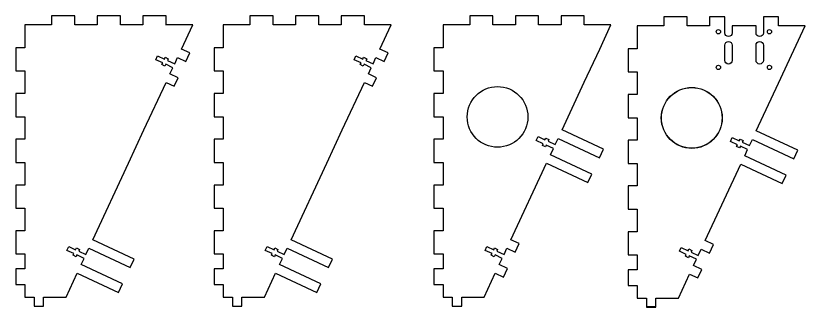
# Model space of a CAD drawing. Header units: millimetres. Extents: x -118 to 856, y -46 to 612.
# Drawn here: x -118 to 401, y -25 to 166 of the extents above; entities that cross this region are included whole.
import ezdxf

# ---------------------------------------------------------------- set-up
doc = ezdxf.new("R2010")
doc.units = ezdxf.units.MM
doc.layers.add('Holes', color=1, linetype='Continuous')

msp = doc.modelspace()

# ---------------------------------------------------------------- linework, layer by layer
for points in [[(-94.17, 159.73), (-111.64, 159.73), (-111.64, 144.73), (-117.64, 144.73), (-117.64, 129.53), (-111.64, 129.53), (-111.64, 114.73), (-117.64, 114.73), (-117.64, 99.53), (-111.64, 99.53), (-111.64, 84.73), (-117.64, 84.73), (-117.64, 69.53), (-111.64, 69.53), (-111.64, 54.73), (-117.64, 54.73), (-117.64, 39.53), (-111.64, 39.53), (-111.64, 24.73), (-117.64, 24.73), (-117.64, 9.53), (-111.64, 9.53), (-111.64, -0.27), (-117.64, -0.27), (-117.64, -10.47), (-111.64, -10.47), (-111.64, -18.8), (-105.64, -18.8), (-105.64, -24.8), (-99.44, -24.8), (-99.44, -18.8), (-87.54, -18.8), (-84.68, -18.8), (-77.35, -3.08), (-50.16, -15.76), (-47.54, -10.14), (-74.73, 2.54), (-72.83, 6.62), (-77.54, 8.82), (-78.07, 7.68), (-80.07, 8.61), (-79.54, 9.75), (-84.07, 11.86), (-82.88, 14.4), (-78.35, 12.28), (-77.83, 13.42), (-75.83, 12.49), (-76.36, 11.35), (-71.65, 9.16), (-69.74, 13.23), (-42.56, 0.56), (-39.94, 6.17), (-67.12, 18.85), (-43.71, 69.07), (-33.57, 90.82), (-19.03, 122), (-13.59, 119.46), (-10.97, 125.08), (-16.41, 127.62), (-14.5, 131.7), (-19.22, 133.9), (-19.75, 132.76), (-21.74, 133.69), (-21.21, 134.83), (-25.74, 136.94), (-24.56, 139.48), (-20.03, 137.36), (-19.5, 138.5), (-17.51, 137.57), (-18.03, 136.43), (-13.32, 134.24), (-11.42, 138.31), (-5.98, 135.78), (-3.36, 141.4), (-8.8, 143.93), (-1.43, 159.73), (-18.97, 159.73), (-18.97, 165.73), (-34.17, 165.73), (-34.17, 159.73), (-48.97, 159.73), (-48.97, 165.73), (-64.17, 165.73), (-64.17, 159.73), (-78.97, 159.73), (-78.97, 165.73), (-94.17, 165.73)], [(36.05, 159.73), (18.58, 159.73), (18.58, 144.73), (12.58, 144.73), (12.58, 129.53), (18.58, 129.53), (18.58, 114.73), (12.58, 114.73), (12.58, 99.53), (18.58, 99.53), (18.58, 84.73), (12.58, 84.73), (12.58, 69.53), (18.58, 69.53), (18.58, 54.73), (12.58, 54.73), (12.58, 39.53), (18.58, 39.53), (18.58, 24.73), (12.58, 24.73), (12.58, 9.53), (18.58, 9.53), (18.58, -0.27), (12.58, -0.27), (12.58, -10.47), (18.58, -10.47), (18.58, -18.8), (24.58, -18.8), (24.58, -24.8), (30.78, -24.8), (30.78, -18.8), (42.68, -18.8), (45.54, -18.8), (52.87, -3.08), (80.06, -15.76), (82.68, -10.14), (55.49, 2.54), (57.39, 6.62), (52.68, 8.82), (52.15, 7.68), (50.16, 8.61), (50.69, 9.75), (46.15, 11.86), (47.34, 14.4), (51.87, 12.28), (52.4, 13.42), (54.39, 12.49), (53.86, 11.35), (58.58, 9.16), (60.48, 13.23), (87.67, 0.56), (90.29, 6.17), (63.1, 18.85), (86.51, 69.07), (96.66, 90.82), (111.2, 122), (116.63, 119.46), (119.25, 125.08), (113.82, 127.62), (115.72, 131.7), (111, 133.9), (110.48, 132.76), (108.48, 133.69), (109.01, 134.83), (104.48, 136.94), (105.66, 139.48), (110.19, 137.36), (110.72, 138.5), (112.72, 137.57), (112.19, 136.43), (116.9, 134.24), (118.8, 138.31), (124.24, 135.78), (126.86, 141.4), (121.42, 143.93), (128.79, 159.73), (111.25, 159.73), (111.25, 165.73), (96.05, 165.73), (96.05, 159.73), (81.25, 159.73), (81.25, 165.73), (66.05, 165.73), (66.05, 159.73), (51.25, 159.73), (51.25, 165.73), (36.05, 165.73)], [(175.08, -24.8), (175.08, -18.8), (186.98, -18.8), (189.84, -18.8), (197.17, -3.08), (202.61, -5.62), (205.23, 0), (199.79, 2.54), (201.69, 6.62), (196.98, 8.82), (196.45, 7.68), (194.46, 8.61), (194.99, 9.75), (190.45, 11.86), (191.64, 14.4), (196.17, 12.28), (196.7, 13.42), (198.69, 12.49), (198.16, 11.35), (202.88, 9.16), (204.78, 13.23), (210.21, 10.7), (212.84, 16.32), (207.4, 18.85), (230.77, 68.98), (257.96, 56.3), (260.58, 61.92), (233.39, 74.6), (235.29, 78.67), (230.58, 80.87), (230.05, 79.74), (228.06, 80.67), (228.59, 81.8), (224.05, 83.92), (225.24, 86.45), (229.77, 84.34), (230.3, 85.47), (232.29, 84.54), (231.76, 83.41), (236.48, 81.21), (238.38, 85.29), (265.57, 72.61), (268.19, 78.23), (241, 90.91), (255.54, 122.09), (265.68, 143.84), (273.09, 159.73), (255.55, 159.73), (255.55, 165.73), (240.35, 165.73), (240.35, 159.73), (225.55, 159.73), (225.55, 165.73), (210.35, 165.73), (210.35, 159.73), (195.55, 159.73), (195.55, 165.73), (180.35, 165.73), (180.35, 159.73), (162.88, 159.73), (162.88, 144.73), (156.88, 144.73), (156.88, 129.53), (162.88, 129.53), (162.88, 114.73), (156.88, 114.73), (156.88, 99.53), (162.88, 99.53), (162.88, 84.73), (156.88, 84.73), (156.88, 69.53), (162.88, 69.53), (162.88, 54.73), (156.88, 54.73), (156.88, 39.53), (162.88, 39.53), (162.88, 24.73), (156.88, 24.73), (156.88, 9.53), (162.88, 9.53), (162.88, -0.27), (156.88, -0.27), (156.88, -10.47), (162.88, -10.47), (162.88, -18.8), (168.88, -18.8), (168.88, -24.8), (175.08, -24.8)]]:
    msp.add_lwpolyline(points, close=True)
for points in [[(-19.07, 165.63), (-19.07, 159.63)], [(-105.54, -24.7), (-99.54, -24.7)], [(302.39, -25.22), (296.59, -25.22)]]:
    msp.add_lwpolyline(points)
msp.add_lwpolyline([(302.59, -25.32), (302.59, -19.42), (314.49, -19.42), (317.35, -19.42), (324.68, -3.7), (330.12, -6.24), (332.74, -0.62), (327.3, 1.91), (329.2, 5.99), (324.49, 8.19), (323.96, 7.06), (321.97, 7.99), (322.5, 9.12), (317.97, 11.23), (319.15, 13.77), (323.68, 11.66), (324.21, 12.79), (326.2, 11.86), (325.67, 10.73), (330.39, 8.53), (332.29, 12.61), (337.73, 10.07), (340.35, 15.69), (334.91, 18.23), (358.28, 68.35), (385.47, 55.67), (388.09, 61.29), (360.9, 73.97), (362.8, 78.05), (358.09, 80.25), (357.56, 79.11), (355.57, 80.04), (356.1, 81.18), (351.57, 83.29), (352.75, 85.83), (357.28, 83.71), (357.81, 84.85), (359.8, 83.92), (359.28, 82.79), (363.99, 80.59), (365.89, 84.67), (393.08, 71.99), (395.7, 77.61), (368.51, 90.28), (383.05, 121.47), (393.19, 143.22), (400.6, 159.1), (383.07, 159.1), (383.07, 165.1), (373.32, 165.1), (373.12, 165.1), (373.12, 160.5), (373.12, 154.5, -1), (368.32, 154.5), (368.32, 159.1), (367.47, 159.1), (353.47, 159.1), (352.62, 159.1), (352.62, 154.5, -1), (347.82, 154.5), (347.82, 160.5), (347.82, 165.1), (337.87, 165.1), (337.87, 159.1), (323.07, 159.1), (323.07, 165.1), (307.87, 165.1), (307.87, 159.1), (290.39, 159.1), (290.39, 144.1), (284.39, 144.1), (284.39, 128.9), (290.39, 128.9), (290.39, 114.1), (284.39, 114.1), (284.39, 98.9), (290.39, 98.9), (290.39, 84.1), (284.39, 84.1), (284.39, 68.9), (290.39, 68.9), (290.39, 54.1), (284.39, 54.1), (284.39, 38.9), (290.39, 38.9), (290.39, 24.1), (284.39, 24.1), (284.39, 8.9), (290.39, 8.9), (290.39, -0.9), (284.39, -0.9), (284.39, -11.1), (290.39, -11.1), (290.39, -19.42), (296.39, -19.42), (296.39, -25.42), (302.49, -25.42)], format="xyb")
at = {"layer": 'Holes', "extrusion": (0, 0, -1)}
msp.add_lwpolyline([(-347.82, 142.5), (-347.82, 146.5, 1), (-352.62, 146.5), (-352.62, 142.5), (-352.62, 136.5, 1), (-347.82, 136.5)], format="xyb", close=True, dxfattribs=at)
at = {"layer": 'Holes'}
msp.add_lwpolyline([(373.12, 142.5), (373.12, 136.5, -1), (368.32, 136.5), (368.32, 142.5), (368.32, 146.5, -1), (373.12, 146.5)], format="xyb", close=True, dxfattribs=at)
for centre, radius in [((343.64, 155.25), 1.4), ((377.14, 155.25), 1.4), ((343.64, 131.85), 1.4), ((377.14, 131.85), 1.4), ((198.63, 99.38), 19.9), ((326.14, 98.76), 20), ((326.14, 98.76), 19.9)]:
    msp.add_circle(centre, radius, dxfattribs=at)

doc.saveas('drawing.dxf')
